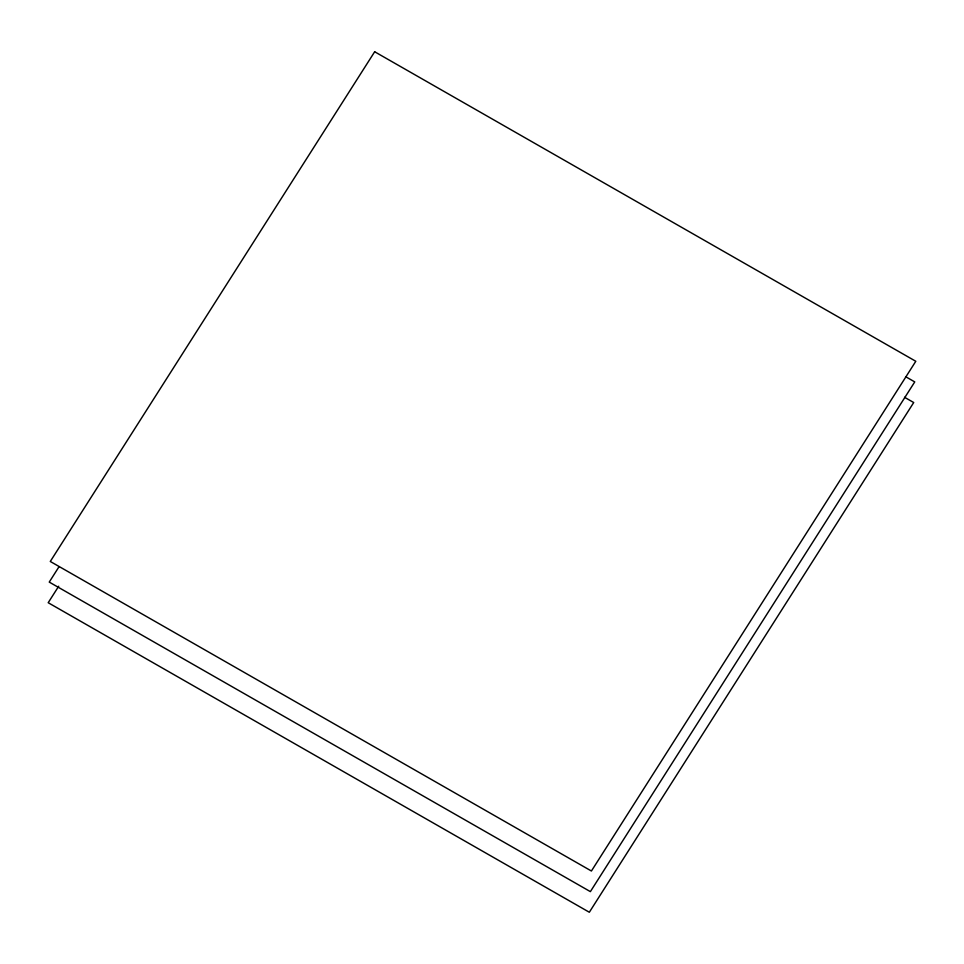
<?xml version="1.0" encoding="UTF-8"?>
<svg xmlns="http://www.w3.org/2000/svg" width="964" height="964" viewBox="0 0 964 964"><rect width="100%" height="100%" fill="white"/><g stroke="black" fill="none" stroke-linecap="round" stroke-linejoin="round"><path stroke-width="1.45" d="M58.925 566.88L49.248 582.099L590.378 891.628L914.752 381.901L905.606 376.671M58.696 586.233L48.2 602.717L589.329 912.245L913.715 402.53L904.557 397.288M374.671 51.755L50.285 561.47L591.414 871.01L915.8 361.283L374.671 51.755"/></g></svg>
